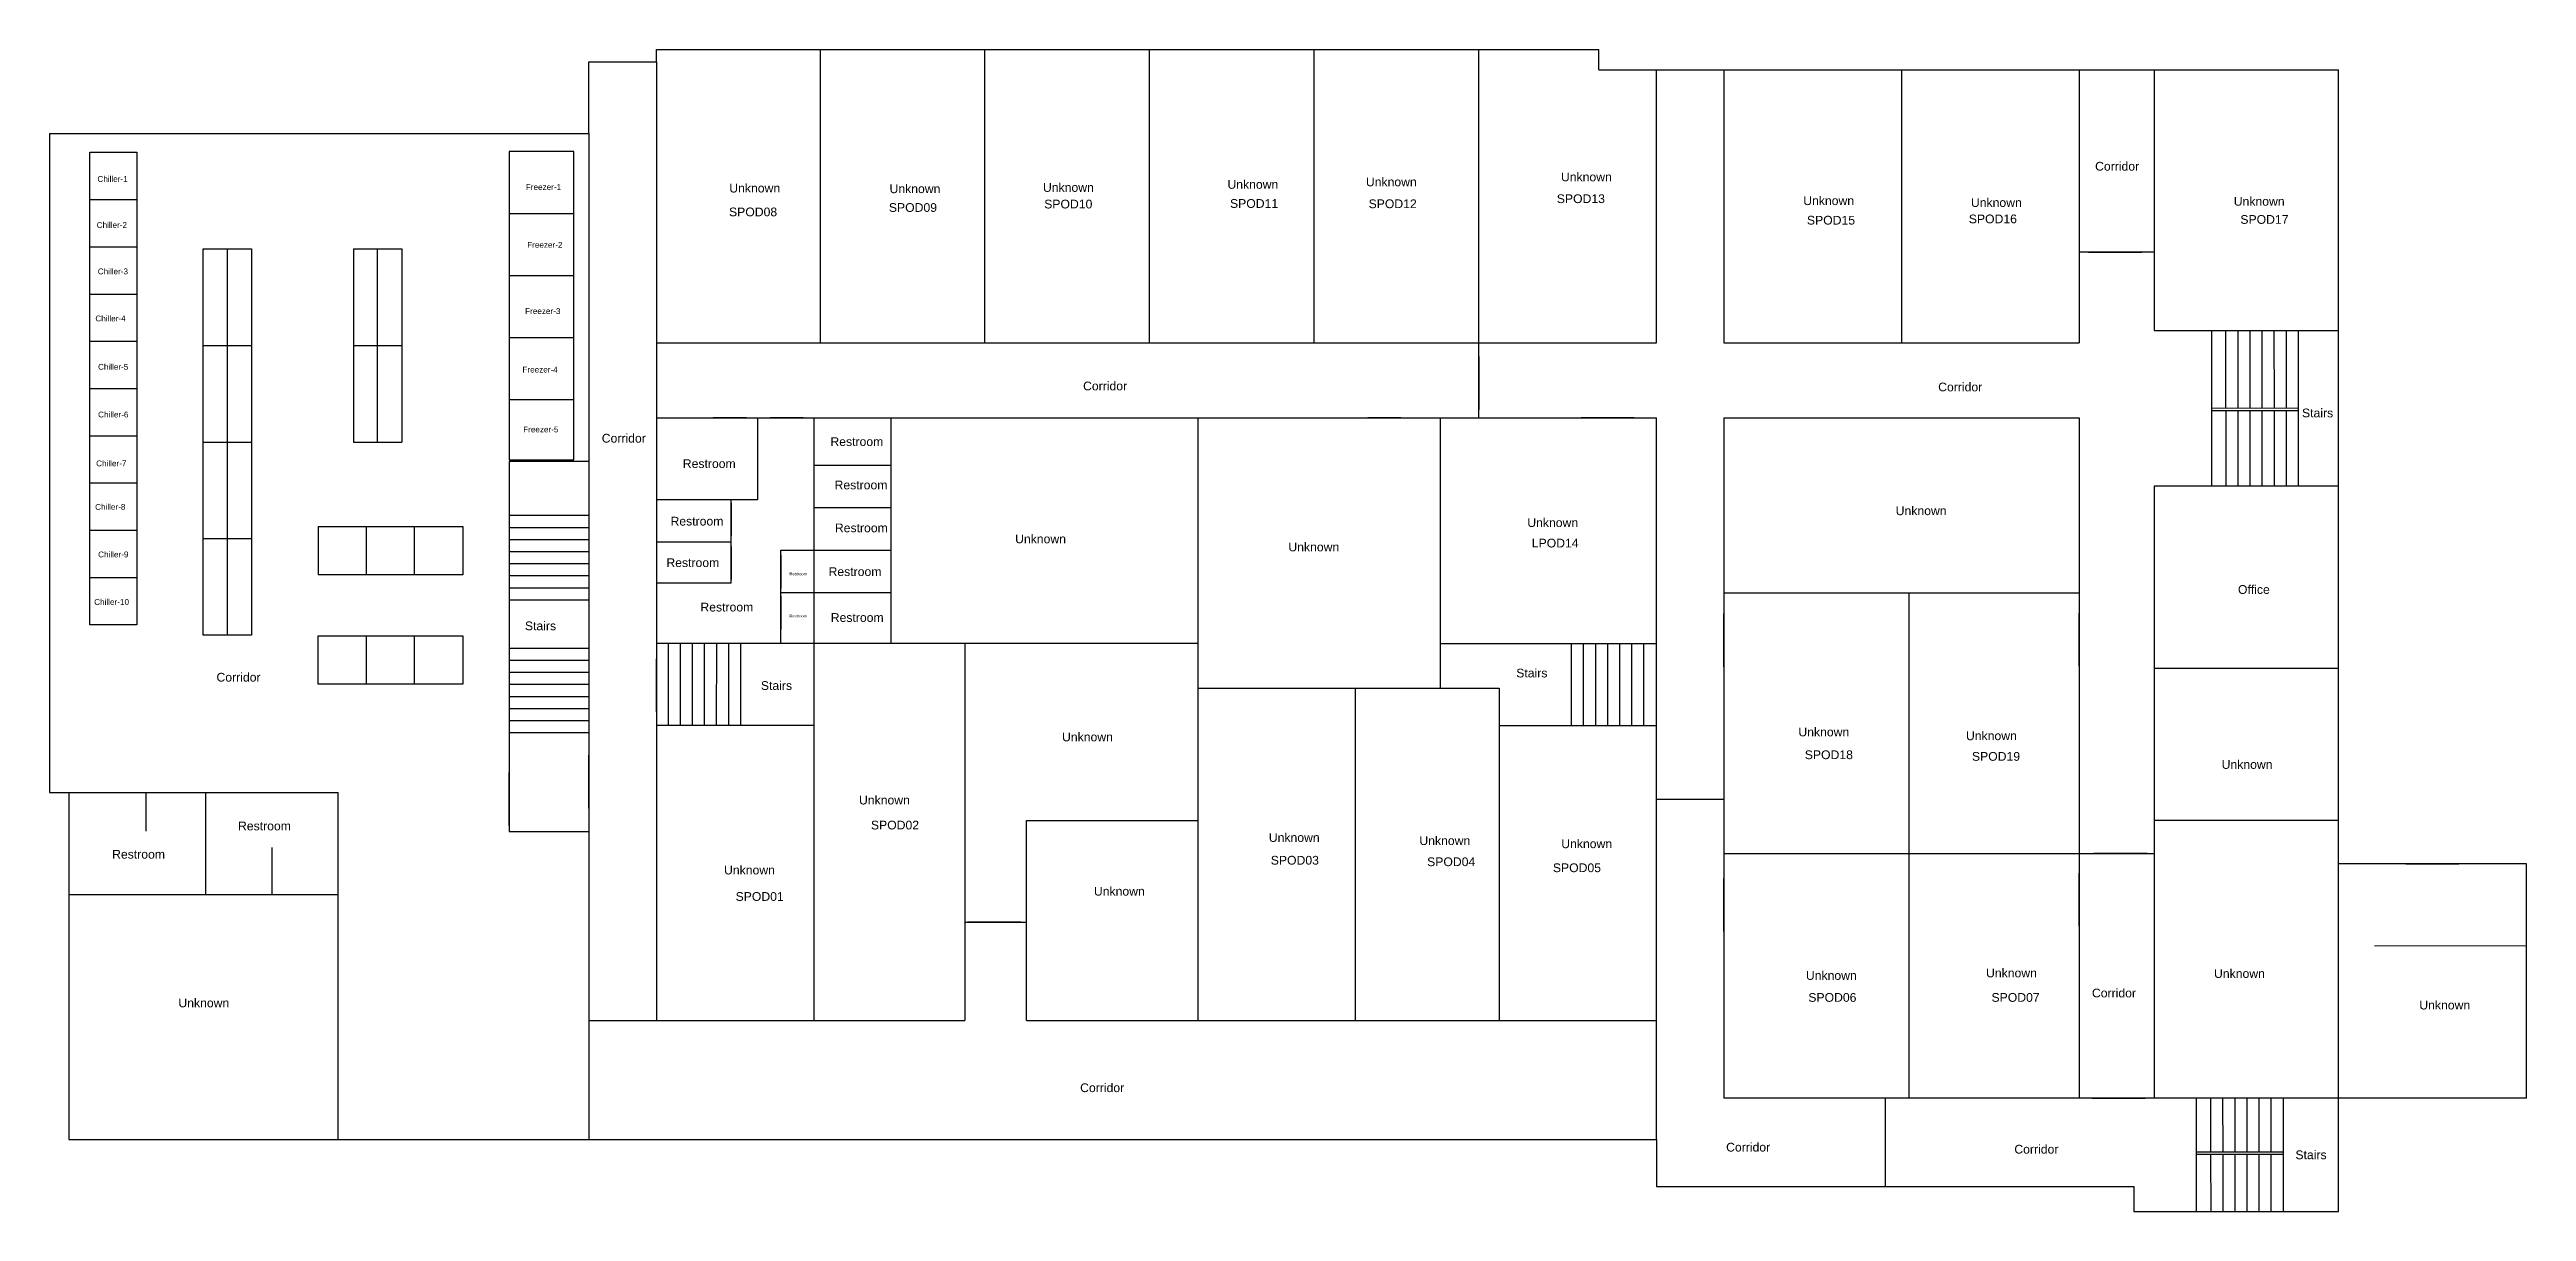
# Model space of a CAD drawing. Header units: millimetres. Extents: x 0 to 42539, y 0 to 19947.
import ezdxf
from ezdxf.enums import TextEntityAlignment as Align

# ---------------------------------------------------------------- set-up
doc = ezdxf.new("R2010")
doc.units = ezdxf.units.MM
for name, color, linetype in [('Mapsindoors_Areas', 10, 'Continuous'), ('Mapsindoors_Doors', 93, 'Continuous'), ('Mapsindoors_Floors', 170, 'Continuous'), ('Mapsindoors_MapElements_BuildingStructure', 7, 'Continuous'), ('Mapsindoors_Rooms', 210, 'Continuous'), ('Mapsindoors_Rooms_Class', 7, 'Continuous'), ('Mapsindoors_Walls', 30, 'Continuous')]:
    doc.layers.add(name, color=color, linetype=linetype)
doc.styles.get("Standard").update_dxf_attribs({"font": 'arial.ttf'})

msp = doc.modelspace()

# ---------------------------------------------------------------- linework, layer by layer
at = {"layer": 'Mapsindoors_Areas'}
for p, q in [((690, 18183), (1501, 18183)), ((690, 10073), (690, 18183)), ((1501, 18183), (1501, 10073)), ((9004, 18196), (7895, 18196)), ((7895, 18196), (7895, 12906)), ((9004, 12906), (9004, 18196)), ((690, 17372), (1501, 17372)), ((7895, 17133), (9004, 17133)), ((690, 16561), (1501, 16561)), ((2638, 16525), (3467, 16525)), ((2638, 9893), (2638, 16525)), ((3053, 16525), (3053, 9893)), ((3467, 16525), (3467, 9893)), ((5220, 16525), (6049, 16525)), ((5220, 16525), (5220, 13209)), ((5634, 13209), (5634, 16525)), ((6049, 16525), (6049, 13209)), ((690, 15750), (1501, 15750)), ((7895, 16069), (9004, 16069)), ((690, 14939), (1501, 14939)), ((7895, 15005), (9004, 15005)), ((2638, 14867), (3467, 14867)), ((5220, 14867), (6049, 14867)), ((690, 14128), (1501, 14128)), ((7895, 13941), (9004, 13941)), ((690, 13317), (1501, 13317)), ((2638, 13209), (3467, 13209)), ((5220, 13209), (6049, 13209)), ((7895, 12906), (9004, 12906)), ((690, 12506), (1501, 12506)), ((690, 11695), (1501, 11695)), ((2638, 11551), (3467, 11551)), ((4612, 11760), (7099, 11760)), ((4612, 11760), (4612, 10930)), ((5441, 10930), (5441, 11760)), ((6270, 10930), (6270, 11760)), ((7099, 11760), (7099, 10930)), ((690, 10884), (1501, 10884)), ((7099, 10930), (4612, 10930)), ((1501, 10073), (690, 10073)), ((3467, 9893), (2638, 9893)), ((4612, 9882), (7099, 9882)), ((4612, 9053), (4612, 9882)), ((5441, 9053), (5441, 9882)), ((6270, 9053), (6270, 9882)), ((7099, 9882), (7099, 9053)), ((7099, 9053), (4612, 9053))]:
    msp.add_line(p, q, dxfattribs=at)
at = {"layer": 'Mapsindoors_Doors'}
for p, q in [((35019, 16470, 0), (35931, 16470, 0)), ((36143, 16263), (36143, 15351)), ((10776, 14910), (11688, 14910)), ((13664, 14910), (14576, 14910)), ((16453, 14910), (17365, 14910)), ((19324, 14910), (20236, 14910)), ((22075, 14910), (22987, 14910)), ((24857, 14910), (25769, 14910)), ((29137, 14910), (30049, 14910)), ((33657, 14910), (34569, 14910)), ((10422, 14675), (10422, 13763)), ((24545, 14675), (24545, 13763)), ((37130, 14835), (37130, 13923)), ((11968, 13625), (11400, 13625)), ((12943, 13625), (12375, 13625)), ((17738, 13625), (18306, 13625)), ((23210, 13625), (22642, 13625)), ((27216, 13625), (26304, 13625)), ((13126, 13504), (13126, 12936)), ((37130, 13506), (37130, 12594)), ((13126, 12731), (13126, 12163)), ((11706, 12167, 0), (11706, 11599, 0)), ((13126, 12006), (13126, 11439)), ((36143, 11809), (36143, 10897)), ((11706, 11418, 0), (11706, 10851, 0)), ((12561, 11264, 0), (12561, 10696, 0)), ((13126, 11276), (13126, 10708)), ((12561, 10564, 0), (12561, 9996, 0)), ((13126, 10558), (13126, 9990)), ((28752, 9351, 0), (28752, 10263, 0)), ((34858, 9360, 0), (34858, 10272, 0)), ((10422, 8577), (10422, 9489)), ((11917, 9757), (12485, 9757)), ((27596, 8614), (27596, 9526)), ((36143, 9118), (36143, 8206)), ((9262, 6921), (9262, 7833)), ((7895, 6624), (7895, 7536)), ((583, 7192), (1495, 7192)), ((27724, 7080), (28636, 7080)), ((27596, 5464), (27596, 6376)), ((36023, 6147), (35111, 6147)), ((40468, 5966), (41380, 5966)), ((28752, 4806, 0), (28752, 5718, 0)), ((34858, 4896, 0), (34858, 5808, 0)), ((36143, 5904), (36143, 4992)), ((3886, 5439), (4798, 5439)), ((4955, 4362), (4955, 5274)), ((16679, 4966), (15767, 4966)), ((16777, 3958), (16777, 4870)), ((9378, 3280), (10290, 3280)), ((10831, 3280), (11743, 3280)), ((13447, 3280), (14359, 3280)), ((20106, 3280), (21018, 3280)), ((22731, 3280), (23643, 3280)), ((27596, 2001), (27596, 2913)), ((35079, 1945), (35991, 1945)), ((36869, 1921), (36869, 1036)), ((40943, 1945), (40031, 1945)), ((31533, 653), (31533, 1565)), ((3830, 1237), (4742, 1237)), ((5990, 1237), (8889, 1237)), ((36869, 939), (36869, 27))]:
    msp.add_line(p, q, dxfattribs=at)
at = {"layer": 'Mapsindoors_Floors'}
for p, q in [((9262, 18506), (9262, 19735)), ((9262, 19735), (10422, 19735)), ((10422, 19947), (26605, 19947)), ((10422, 19735), (10422, 19947)), ((26605, 19596, 0), (26605, 19947, 0)), ((26605, 19596, 0), (39311, 19596, 0)), ((39311, 5966), (39311, 19596, 0)), ((0, 18506), (9262, 18506)), ((0, 18506), (0, 7192)), ((0, 7192), (331, 7192)), ((331, 7192), (331, 1237)), ((42539, 5966), (39311, 5966)), ((42539, 1945), (42539, 5966)), ((39311, 0), (39311, 1945)), ((42539, 1945), (39311, 1945)), ((331, 1237), (27596, 1237)), ((27596, 1237), (27596, 429)), ((27596, 429), (35797, 429)), ((35797, 429), (35797, 0)), ((35797, 0), (39311, 0))]:
    msp.add_line(p, q, dxfattribs=at)
at = {"layer": 'Mapsindoors_MapElements_BuildingStructure'}
for p, q in [((37375, 13793), (37374, 15122)), ((37581, 15122), (37582, 13793)), ((37789, 15122), (37789, 13793)), ((37996, 15122), (37997, 13794)), ((38203, 15122), (38204, 13794)), ((38411, 15122), (38411, 13794)), ((38618, 15122), (38618, 12452)), ((37130, 13793), (38618, 13794)), ((37130, 13752), (38618, 13752)), ((37375, 13752), (37375, 12452)), ((37582, 13752), (37583, 12452)), ((37789, 13752), (37790, 12452)), ((37997, 13752), (37997, 12452)), ((38204, 13752), (38204, 12452)), ((38411, 13752), (38412, 12452)), ((7895, 11952), (9262, 11952)), ((7895, 11744), (9262, 11744)), ((7895, 11537), (9262, 11537)), ((7895, 11330), (9262, 11330)), ((7895, 11123), (9262, 11123)), ((7895, 10915), (9262, 10915)), ((7895, 10708), (9262, 10708)), ((7895, 10501), (9262, 10501)), ((7895, 9672), (9262, 9672)), ((7895, 9464), (9262, 9464)), ((10628, 8348), (10628, 9757)), ((10836, 8348), (10836, 9757)), ((11043, 8348), (11043, 9757)), ((11250, 8348), (11250, 9757)), ((11457, 8348), (11458, 9757)), ((11665, 8348), (11665, 9757)), ((11872, 8348), (11872, 9757)), ((26139, 8340, 0), (26140, 9749, 0)), ((26347, 8340, 0), (26347, 9749, 0)), ((26554, 8340, 0), (26554, 9749, 0)), ((26761, 8340, 0), (26761, 9749, 0)), ((26969, 8340, 0), (26969, 9749, 0)), ((27176, 8340, 0), (27176, 9749, 0)), ((27383, 8340, 0), (27383, 9749, 0)), ((7895, 9257), (9262, 9258)), ((7895, 9050), (9262, 9050)), ((7895, 8843), (9262, 8843)), ((7895, 8635), (9262, 8635)), ((7895, 8428), (9262, 8428)), ((7895, 8221), (9262, 8221)), ((37114, 1945), (37115, 1025)), ((37321, 1945), (37322, 1025)), ((37529, 1945), (37529, 1025)), ((37736, 1945), (37736, 1025)), ((37943, 1945), (37943, 1025)), ((38150, 1945), (38151, 1025)), ((38358, 1945), (38358, 0)), ((36869, 1025), (38358, 1025)), ((36869, 983), (38358, 983)), ((37110, 983), (37116, 0)), ((37322, 983), (37322, 0)), ((37529, 983), (37529, 0)), ((37736, 983), (37736, 0)), ((37944, 983), (37944, 0)), ((38151, 983), (38151, 0))]:
    msp.add_line(p, q, dxfattribs=at)
at = {"layer": 'Mapsindoors_Rooms'}
for p, q in [((10422, 19735), (10422, 3280)), ((13238, 14910), (13238, 19947)), ((16065, 14910), (16065, 19947)), ((18891, 14910), (18891, 19947)), ((21718, 14910), (21718, 19947)), ((24545, 13625), (24545, 19947)), ((27596, 14910), (27596, 19596)), ((28752, 19596, 0), (28752, 14910, 0)), ((31805, 19596, 0), (31805, 14910, 0)), ((34858, 19596, 0), (34858, 14910, 0)), ((36143, 19596), (36143, 15122)), ((9262, 18506), (9262, 1237)), ((36143, 16470, 0), (34858, 16470, 0)), ((10422, 14910), (27596, 14910)), ((28752, 14910), (34858, 14910)), ((36143, 15122), (39311, 15122)), ((37130, 15122), (37130, 12452)), ((10422, 13625), (27596, 13625)), ((12160, 13625), (12160, 12218)), ((13126, 13625), (13126, 3280)), ((14453, 9757, 0), (14453, 13625, 0)), ((19720, 13625), (19720, 3280)), ((23882, 13625), (23882, 8982)), ((27596, 1237), (27596, 13625)), ((28752, 13625), (34858, 13625)), ((28752, 13625, 0), (28752, 1945, 0)), ((34858, 13625, 0), (34858, 1945, 0)), ((9262, 12877), (7895, 12877)), ((7895, 12877), (7895, 6522)), ((13126, 12813, 0), (14453, 12813, 0)), ((36143, 12452), (36143, 1945)), ((39311, 12452), (36143, 12452)), ((12160, 12218, 0), (10422, 12218, 0)), ((11706, 10783, 0), (11706, 12218, 0)), ((13126, 12083, 0), (14453, 12083, 0)), ((11706, 11488, 0), (10422, 11488, 0)), ((12561, 9757, 0), (12561, 11354, 0)), ((12561, 11354, 0), (14453, 11354, 0)), ((11706, 10783, 0), (10422, 10783, 0)), ((12561, 10624, 0), (14453, 10624, 0)), ((28752, 10618), (34858, 10618)), ((31929, 10618), (31929, 1945)), ((10422, 9757), (19720, 9757)), ((15717, 9757), (15717, 3280)), ((23882, 9749), (27596, 9749)), ((19720, 8982, 0), (24896, 8982, 0)), ((22425, 8982, 0), (22425, 3280, 0)), ((24896, 8982, 0), (24896, 3280, 0)), ((36143, 9327), (39311, 9327)), ((10422, 8348), (13126, 8348)), ((24896, 8340, 0), (27596, 8340, 0)), ((331, 7192), (4955, 7192)), ((2687, 5439), (2687, 7192)), ((4955, 1237), (4955, 7192)), ((27596, 7080), (28752, 7080)), ((7895, 6522), (9262, 6522)), ((16777, 3280), (16777, 6712)), ((16777, 6712), (19720, 6712)), ((36143, 6715), (39311, 6715)), ((28752, 6147), (36143, 6147)), ((39311, 1945), (39311, 5966)), ((331, 5439), (4955, 5439)), ((15717, 4966), (16777, 4966)), ((9262, 3280), (15717, 3280)), ((16777, 3280), (27596, 3280)), ((39311, 1945), (28752, 1945)), ((31533, 429), (31533, 1945)), ((36869, 1945), (36869, 0))]:
    msp.add_line(p, q, dxfattribs=at)
at = {"layer": 'Mapsindoors_Walls'}
for p, q in [((1660, 6530), (1660, 7192)), ((3817, 6247), (3817, 5439)), ((42539, 4557), (39927, 4555))]:
    msp.add_line(p, q, dxfattribs=at)

# ---------------------------------------------------------------- texts
at = {"layer": 'Mapsindoors_Rooms_Class'}
for s, height, p in [('Corridor', 150, (35509, 17943)), ('Chiller-1', 100, (1082, 17725)), ('Freezer-1', 100, (8483, 17586)), ('Unknown', 150, (12111, 17568)), ('Unknown', 150, (14863, 17557)), ('Unknown', 150, (17498, 17579)), ('Unknown', 150, (20666, 17632)), ('Unknown', 150, (23044, 17675)), ('SPOD13', 150, (26299, 17386)), ('Unknown', 150, (26394, 17760)), ('SPOD08', 150, (12083, 17159)), ('SPOD09', 150, (14828, 17235)), ('SPOD10', 150, (17496, 17294)), ('SPOD11', 150, (20687, 17304)), ('SPOD12', 150, (23067, 17299)), ('Unknown', 150, (30555, 17352)), ('SPOD15', 150, (30595, 17017)), ('SPOD16', 150, (33375, 17039)), ('Unknown', 150, (33435, 17320)), ('Unknown', 150, (37949, 17341)), ('SPOD17', 150, (38039, 17030)), ('Chiller-2', 100, (1070, 16934)), ('Freezer-2', 100, (8506, 16594)), ('Chiller-3', 100, (1088, 16138)), ('Chiller-4', 100, (1047, 15330)), ('Freezer-3', 100, (8471, 15457)), ('Chiller-5', 100, (1093, 14500)), ('Freezer-4', 100, (8425, 14452)), ('Corridor', 150, (18128, 14171)), ('Corridor', 150, (32814, 14154)), ('Chiller-6', 100, (1095, 13681)), ('Stairs', 150, (38952, 13708)), ('Freezer-5', 100, (8437, 13425)), ('Corridor', 150, (9862, 13274)), ('Restroom', 150, (13865, 13216)), ('Chiller-7', 100, (1060, 12842)), ('Restroom', 150, (11330, 12838)), ('Restroom', 150, (13936, 12472)), ('Chiller-8', 100, (1043, 12095)), ('Restroom', 150, (11119, 11850)), ('Unknown', 150, (32143, 12029)), ('Restroom', 150, (13942, 11735)), ('Unknown', 150, (17020, 11546)), ('Unknown', 150, (21713, 11407)), ('Unknown', 150, (25816, 11825)), ('LPOD14', 150, (25858, 11474)), ('Chiller-9', 100, (1095, 11279)), ('Restroom', 150, (11048, 11138)), ('Restroom', 50, (12859, 10946)), ('Restroom', 150, (13833, 10984)), ('Office', 150, (37858, 10677)), ('Chiller-10', 100, (1066, 10463)), ('Restroom', 150, (11632, 10375)), ('Restroom', 50, (12859, 10222)), ('Restroom', 150, (13871, 10196)), ('Stairs', 150, (8432, 10053)), ('Corridor', 150, (3246, 9171)), ('Stairs', 150, (12484, 9028)), ('Stairs', 150, (25457, 9243)), ('Unknown', 150, (17826, 8146)), ('Unknown', 150, (30472, 8231)), ('Unknown', 150, (33350, 8166)), ('SPOD18', 150, (30558, 7840)), ('SPOD19', 150, (33429, 7812)), ('Unknown', 150, (37741, 7673)), ('Unknown', 150, (14339, 7062)), ('Restroom', 150, (3691, 6618)), ('SPOD02', 150, (14520, 6633)), ('Unknown', 150, (21377, 6419)), ('Unknown', 150, (23963, 6365)), ('Unknown', 150, (26399, 6312)), ('Restroom', 150, (1529, 6132)), ('SPOD03', 150, (21387, 6029)), ('SPOD04', 150, (24072, 6003)), ('SPOD05', 150, (26232, 5900)), ('Unknown', 150, (12021, 5861)), ('Unknown', 150, (18373, 5497)), ('SPOD01', 150, (12196, 5407)), ('Unknown', 150, (30601, 4051)), ('Unknown', 150, (33695, 4094)), ('Corridor', 150, (35455, 3750)), ('Unknown', 150, (37610, 4084)), ('Unknown', 150, (2650, 3580)), ('SPOD06', 150, (30619, 3674)), ('SPOD07', 150, (33765, 3674)), ('Unknown', 150, (41136, 3543)), ('Corridor', 150, (18078, 2124)), ('Corridor', 150, (29172, 1103)), ('Corridor', 150, (34122, 1068)), ('Stairs', 150, (38839, 972))]:
    msp.add_text(s, height=height, dxfattribs=at).set_placement(p, align=Align.MIDDLE_CENTER)

doc.saveas('drawing.dxf')
